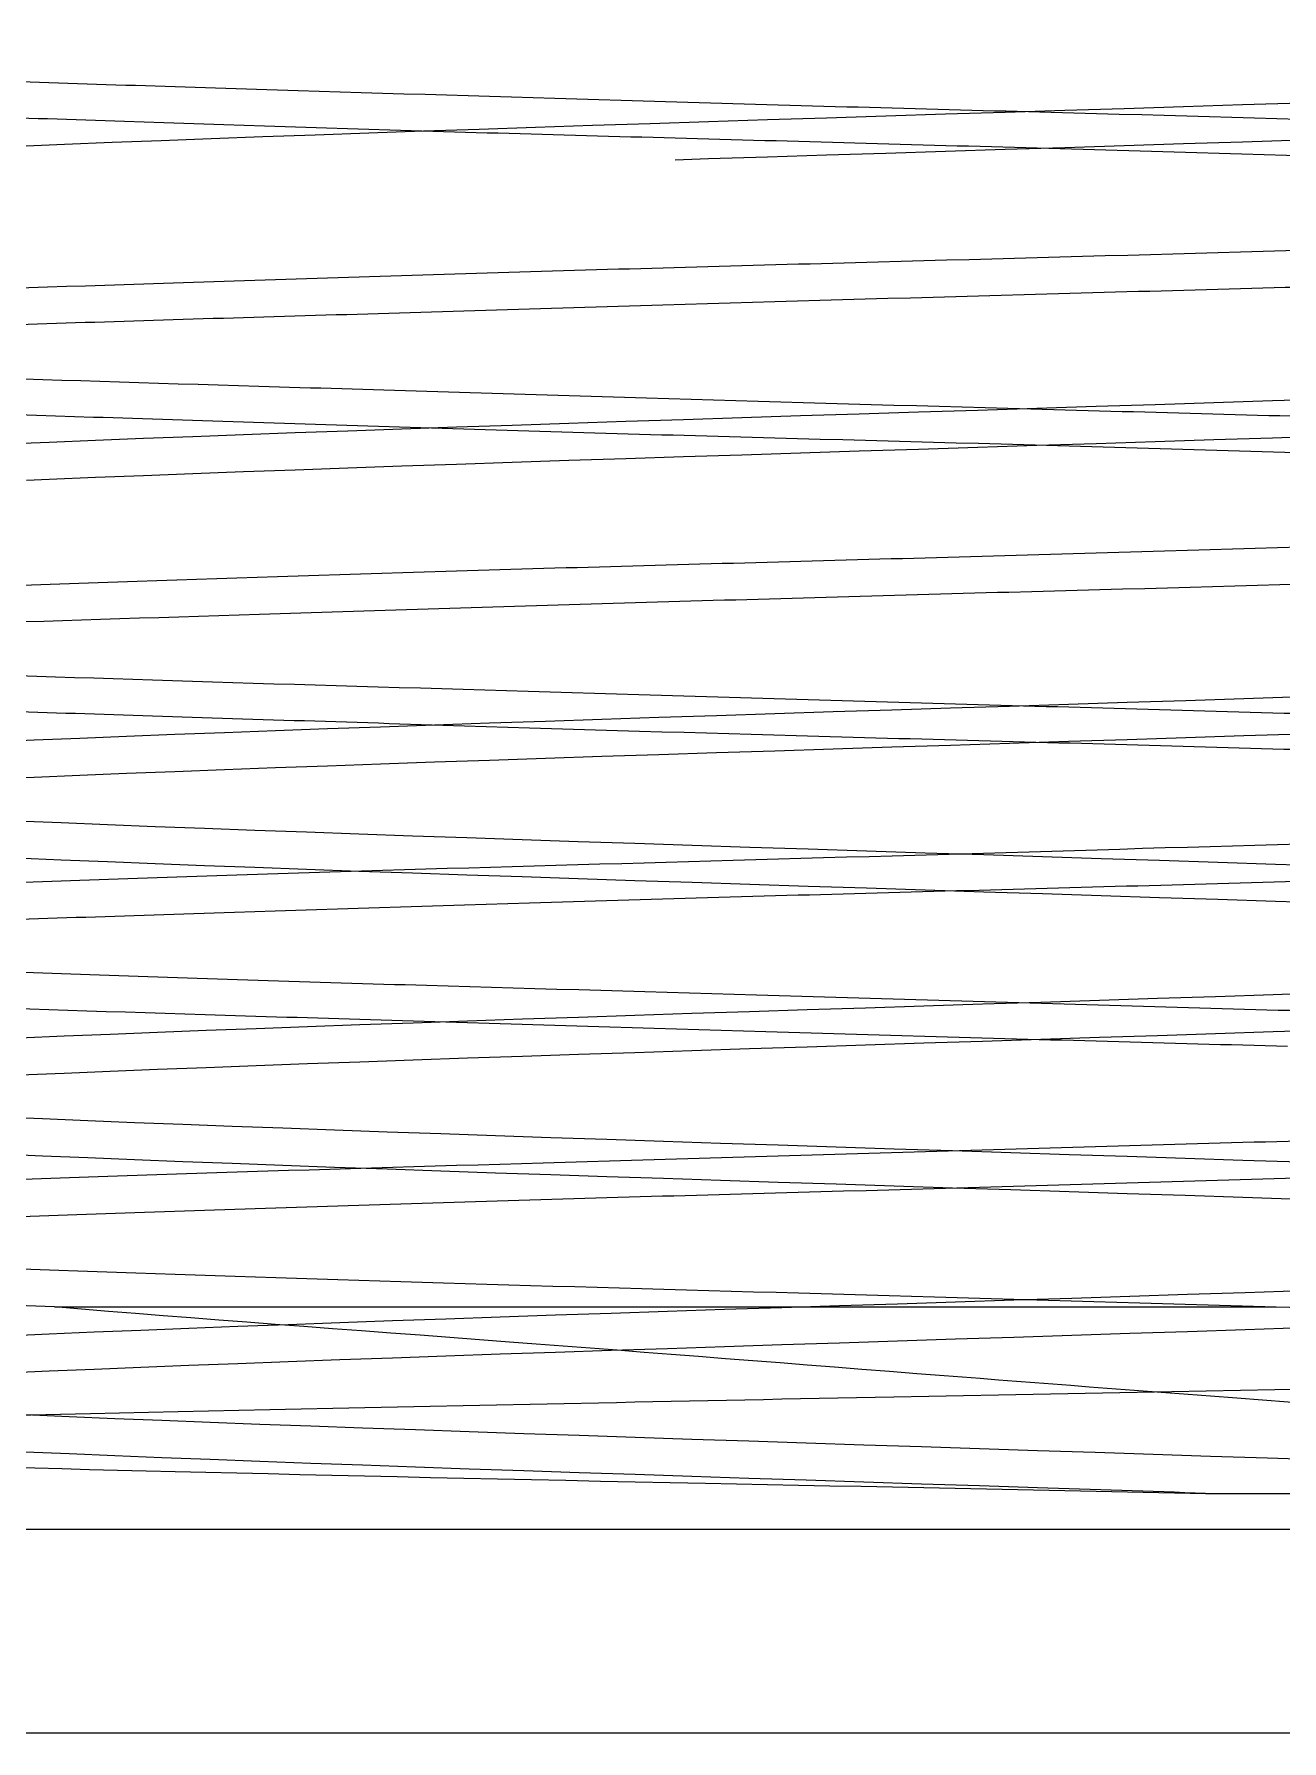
# Model space of a CAD drawing. Header units: millimetres. Extents: x -46397 to 283259, y -8690 to 23983.
# Drawn here: x 273430.51 to 273442.47, y 6804.58 to 6820.93 of the extents above; entities that cross this region are included whole.
import ezdxf

# ---------------------------------------------------------------- set-up
doc = ezdxf.new("R2010")
doc.units = ezdxf.units.MM
doc.linetypes.add('CENTER', pattern=[2, 1.25, -0.25, 0.25, -0.25])
doc.linetypes.add('PHANTOM', pattern=[63.50000000000001, 31.75, -6.35, 6.35, -6.35, 6.35, -6.35])
doc.layers.add('DUONGTAM', color=1, linetype='CENTER', lineweight=0)

# ---------------------------------------------------------------- blocks, each defined once
blk = doc.blocks.new('BO-3')
at = {"color": 251, "linetype": 'PHANTOM', "ltscale": 5, "extrusion": (0, 1, 0)}
for p, q in [((545.9570940407284, 4537.329373276003), (557.6609136771585, 4537.329373276003)), ((568.4733268096461, 4535.196704510508), (541.3618003640149, 4535.196704510508)), ((538.2175635868334, 4533.249089487017), (571.6175635868276, 4533.249089487017))]:
    blk.add_line(p, q, dxfattribs=at)
at = {"color": 251, "linetype": 'PHANTOM', "ltscale": 5}
blk.add_lwpolyline([(-606.0000573569491, 4477.681669438239), (-606.0000573569491, 4527.674642029956, -0.2844896771697005), (-491.0339997755441, 4716.345409370998, -0.2389866582865144), (491.033753531286, 4716.34547604927, -0.2844896771696986), (605.9999426430436, 4527.674642030014), (605.9999426430509, 4477.681669438297)], format="xyb", close=True, dxfattribs=at)
blk.add_lwpolyline([(-600.0000573569491, 4477.681669438239), (-600.0000573569491, 4527.696005619112, -0.2845175878861647), (-488.3209742624063, 4710.993821516439, -0.2389866582865143), (488.3208595484789, 4710.993821516498, -0.284517587886162), (599.9999426430436, 4527.69600561917), (599.9999426430509, 4477.681669438297)], format="xyb", dxfattribs=at)
for points, knots in [([(556.9842061926611, 4535.544134021391), (556.4508933403413, 4535.561680572759), (555.9128016381583, 4535.579227124126), (552.4120812717883, 4535.693086622628), (549.4248986070743, 4535.789399569749), (544.5457099565538, 4535.982025464011), (542.666966264369, 4536.078338411138), (540.7540283998242, 4536.270964305393), (540.725080460601, 4536.367277252513), (542.5356146174599, 4536.559903146775), (544.3702503441309, 4536.656216093896), (549.195998659532, 4536.848841988151), (552.1740679671639, 4536.945154935278), (558.1183445111383, 4537.13778082954), (561.0684379943996, 4537.23409377666), (565.791590453242, 4537.426719670915), (567.5518075364816, 4537.523032618043), (569.1920984845201, 4537.715658512298), (569.0676642172039, 4537.811971459425), (566.9751154226542, 4538.00459735368), (565.0126127409167, 4538.100910300807), (560.0065524497768, 4538.293536195062), (556.9765294931422, 4538.38984914219), (551.0247967730975, 4538.582475036437), (548.1192241318058, 4538.678787983565), (543.5646295486949, 4538.871413877834), (541.9279950616765, 4538.967726824954), (540.56610835623, 4539.160352719202), (540.8446104136237, 4539.256665666337), (543.2158902547671, 4539.449291560584), (545.3022994722123, 4539.545604507719), (550.4776293221512, 4539.738230401967), (553.5525537779613, 4539.834543349101), (559.4972816078225, 4540.027169243349), (562.3509636992821, 4540.123482190476), (566.7248130674707, 4540.316108084731), (568.2330804622907, 4540.412421031859), (569.3114531726169, 4540.605046926114), (568.878572070098, 4540.701359873248), (566.2325508359354, 4540.893985767489), (564.0265253192047, 4540.990298714623), (558.6934547810524, 4541.182924608878), (555.580836287234, 4541.279237556006), (549.6576493377215, 4541.471863450261), (546.8631469054963, 4541.568176397381), (542.6818634597876, 4541.760802291643), (541.3064626075211, 4541.85711523877), (540.5160493557923, 4542.049741133025), (541.1032433137589, 4542.146054080153), (544.0193156856112, 4542.338679974408), (546.3403460102272, 4542.434992921528), (551.8191674246918, 4542.62761881579), (554.9621340645826, 4542.723931762917), (560.8492047555919, 4542.916557657165), (563.5773375755234, 4543.012870604292), (567.5546325928299, 4543.205496498547), (568.7929654231993, 4543.301809445675), (569.2916532026138, 4543.494435339937), (568.5505922167795, 4543.590748287057), (565.3698523225612, 4543.783374181312), (562.9387405202724, 4543.879687128439), (557.3265921660059, 4544.072313022694), (554.1607443729881, 4544.168625969822), (548.324368857051, 4544.361251864077), (545.669678021688, 4544.457564811211), (541.9073649683851, 4544.650190705452), (540.809991407179, 4544.746503652586), (540.6061021062778, 4544.939129546841), (541.5002033944766, 4545.035442493961), (544.9395428508578, 4545.228068388224), (547.4755112121929, 4545.324381335344), (553.2081565094995, 4545.517007229606), (556.3893150972144, 4545.613320176726), (562.1604490608152, 4545.805946070988), (564.7347613623715, 4545.902259018116), (568.2715577721247, 4546.094884912363), (569.2244026107946, 4546.191197859491), (569.1311253467284, 4546.383823753753), (568.0851916970569, 4546.48013670088), (564.3939942070865, 4546.672762595128), (561.7586847281782, 4546.769075542255), (555.9187492998608, 4546.961701436518), (552.7299355390423, 4547.058014383638), (547.0385207515792, 4547.250640277893), (544.5513696954004, 4547.34695322502), (541.2501368302619, 4547.539579119275), (540.4450575440424, 4547.635892066402), (540.8371543134563, 4547.828517960657), (542.0333317992045, 4547.924830907785), (545.9689847467816, 4548.117456802032), (548.6978412349708, 4548.213769749167), (554.6315135297482, 4548.406395643415), (557.820260002336, 4548.502708590542), (563.4175830047461, 4548.695334484804), (565.8109616815345, 4548.791647431932), (568.8670997609152, 4548.984273326179), (569.5215193534968, 4549.080586273314), (568.8296737902856, 4549.273212167562), (567.4852199946763, 4549.369525114689), (563.313160968828, 4549.562151008951), (560.4968176235852, 4549.658463956072), (554.4832767712069, 4549.851089850326), (551.3023681864142, 4549.947402797454), (545.8133683443884, 4550.140028691716), (543.5201841845992, 4550.236341638836), (540.7181297085481, 4550.428967533098), (540.2169119897007, 4550.525280480218), (541.2087052305287, 4550.717906374473), (542.6990913463524, 4550.814219321601), (547.0988762101042, 4551.006845215856), (549.9963935773121, 4551.103158162983), (556.0756520171417, 4551.295784057231), (559.2409229093464, 4551.392097004373), (564.607545533916, 4551.584722898613), (566.7943190875812, 4551.681035845748), (569.3338691392273, 4551.873661740003), (569.6797032157192, 4551.969974687123), (568.3884987918427, 4552.162600581385), (566.7548973177909, 4552.258913528512), (562.1366801083204, 4552.45153942276), (559.1645401659771, 4552.547852369888), (553.0339644888008, 4552.740478264142), (549.8921411790361, 4552.83679121127), (544.6617366534483, 4553.029417105532), (542.5873671044828, 4553.125730052652), (540.3181499913917, 4553.318355946907), (540.1295133110252, 4553.414668894042), (541.718853873841, 4553.607294788289), (543.4925852127199, 4553.703607735417), (548.31934726701, 4553.896233629672), (551.3593344756227, 4553.992546576799), (557.5266117607243, 4554.185172471054), (560.63718677219, 4554.281485418182), (565.7177810351131, 4554.474111312436), (567.673992056516, 4554.570424259564), (569.66566300462, 4554.763050153819), (569.6956632817164, 4554.859363100946), (567.8102015237673, 4555.051988995201), (565.8997889592138, 4555.148301942321), (560.8749427334114, 4555.340927836583), (557.7740920340875, 4555.437240783704), (551.5849092088174, 4555.629866677966), (548.5133546863508, 4555.726179625086), (543.595878998749, 4555.918805519341), (541.7633264642791, 4556.015118466468), (540.0557780356612, 4556.207744360723), (540.1854725837475, 4556.304057307851), (542.3643011772365, 4556.496683202105), (544.407589504437, 4556.592996149233), (549.6195084447681, 4556.785622043488), (552.7740463982627, 4556.881934990615), (558.9701937545615, 4557.07456088487), (561.9950035168731, 4557.170873831998), (566.7363708038465, 4557.363499726252), (568.4400346013426, 4557.45981267338), (569.8575411554193, 4557.652438567635), (569.5674788710312, 4557.748751514762), (567.0987748886691, 4557.94137740901), (564.9267658379395, 4558.037690356145), (559.5393125314731, 4558.230316250399), (556.338439440995, 4558.326629197527), (550.1503774366283, 4558.519255091775), (547.1799693946377, 4558.615568038902), (542.627347799571, 4558.808193933164), (541.057518714224, 4558.904506880284), (539.9352977805247, 4559.097132774546), (540.3860112065449, 4559.193445721674), (543.140366220905, 4559.386071615922), (545.4365995413391, 4559.482384563056), (550.987547319266, 4559.675010457304), (554.2272446642746, 4559.771323404431), (560.39209911332, 4559.963949298686), (563.3005351225438, 4560.060262245814), (567.6521596400416, 4560.252888140069), (569.0835062553524, 4560.349201087196), (569.9058904711856, 4560.541826981451), (569.2946350527054, 4560.638139928578), (566.2595802472497, 4560.830765822826), (563.8439514669008, 4560.927078769968), (558.1420239150466, 4561.119704664208), (554.871154351451, 4561.216017611343), (548.7446650339989, 4561.408643505598), (545.90566548676, 4561.504956452711), (541.7668709189165, 4561.697582346987), (540.4783430313691, 4561.793895294108), (539.959638568107, 4561.986521188363), (540.7309321851353, 4562.082834135483), (542.9665122255392, 4562.212930700993), (543.6546884534473, 4562.246714319368), (544.4295828714385, 4562.280497937743)], [0.01420169776842965, 0.01420169776842965, 0.01420169776842965, 0.01420169776842965, 0.015625, 0.015625, 0.0234375, 0.0234375, 0.03125, 0.03125, 0.0390625, 0.0390625, 0.046875, 0.046875, 0.0546875, 0.0546875, 0.06249999999999999, 0.06249999999999999, 0.0703125, 0.0703125, 0.078125, 0.078125, 0.0859375, 0.0859375, 0.09375, 0.09375, 0.1015625, 0.1015625, 0.109375, 0.109375, 0.1171875, 0.1171875, 0.125, 0.125, 0.1328125, 0.1328125, 0.140625, 0.140625, 0.1484375, 0.1484375, 0.15625, 0.15625, 0.1640625, 0.1640625, 0.171875, 0.171875, 0.1796875, 0.1796875, 0.1875, 0.1875, 0.1953125, 0.1953125, 0.203125, 0.203125, 0.2109375, 0.2109375, 0.21875, 0.21875, 0.2265625, 0.2265625, 0.234375, 0.234375, 0.2421875, 0.2421875, 0.25, 0.25, 0.2578125, 0.2578125, 0.265625, 0.265625, 0.2734375, 0.2734375, 0.28125, 0.28125, 0.2890625, 0.2890625, 0.296875, 0.296875, 0.3046875, 0.3046875, 0.3125, 0.3125, 0.3203125, 0.3203125, 0.328125, 0.328125, 0.3359375, 0.3359375, 0.34375, 0.34375, 0.3515625, 0.3515625, 0.359375, 0.359375, 0.3671875, 0.3671875, 0.375, 0.375, 0.3828125, 0.3828125, 0.390625, 0.390625, 0.3984375, 0.3984375, 0.4062499999999999, 0.4062499999999999, 0.4140624999999999, 0.4140624999999999, 0.4218749999999999, 0.4218749999999999, 0.4296874999999999, 0.4296874999999999, 0.4375000000000001, 0.4375000000000001, 0.4453125000000001, 0.4453125000000001, 0.4531250000000001, 0.4531250000000001, 0.4609375000000001, 0.4609375000000001, 0.4687500000000001, 0.4687500000000001, 0.4765625, 0.4765625, 0.484375, 0.484375, 0.4921875, 0.4921875, 0.5, 0.5, 0.5078125, 0.5078125, 0.515625, 0.515625, 0.5234375, 0.5234375, 0.53125, 0.53125, 0.5390625, 0.5390625, 0.546875, 0.546875, 0.5546875, 0.5546875, 0.5625, 0.5625, 0.5703125, 0.5703125, 0.578125, 0.578125, 0.5859375, 0.5859375, 0.59375, 0.59375, 0.6015625, 0.6015625, 0.609375, 0.609375, 0.6171875, 0.6171875, 0.625, 0.625, 0.6328125, 0.6328125, 0.640625, 0.640625, 0.6484375, 0.6484375, 0.65625, 0.65625, 0.6640625, 0.6640625, 0.671875, 0.671875, 0.6796875, 0.6796875, 0.6875, 0.6875, 0.6953125, 0.6953125, 0.703125, 0.703125, 0.7109375, 0.7109375, 0.71875, 0.71875, 0.7265625, 0.7265625, 0.734375, 0.734375, 0.7371153846154165, 0.7371153846154165, 0.7371153846154165, 0.7371153846154165]), ([(566.3550041261187, 4535.530140692146), (565.5793030514033, 4535.574575815077), (564.640794843901, 4535.619001261988), (561.2537858443684, 4535.75976481679), (558.3345506310579, 4535.856077763918), (552.4120812717883, 4536.048703658173), (549.4248986070743, 4536.1450166053), (544.5457099565538, 4536.337642499555), (542.666966264369, 4536.433955446682), (540.7540283998242, 4536.626581340937), (540.725080460601, 4536.722894288065), (542.5356146174599, 4536.91552018232), (544.3702503441309, 4537.011833129447), (549.195998659532, 4537.204459023702), (552.1740679671639, 4537.300771970822), (558.1183445111383, 4537.493397865084), (561.0684379943996, 4537.589710812204), (565.791590453242, 4537.782336706467), (567.5518075364816, 4537.878649653587), (569.1920984845201, 4538.071275547849), (569.0676642172039, 4538.167588494976), (566.9751154226542, 4538.360214389224), (565.0126127409167, 4538.456527336351), (560.0065524497768, 4538.649153230606), (556.9765294931422, 4538.745466177741), (551.0247967730975, 4538.938092071989), (548.1192241318058, 4539.034405019109), (543.5646295486949, 4539.227030913378), (541.9279950616765, 4539.323343860498), (540.56610835623, 4539.515969754753), (540.8446104136237, 4539.612282701881), (543.2158902547671, 4539.804908596136), (545.3022994722123, 4539.901221543263), (550.4776293221512, 4540.093847437518), (553.5525537779613, 4540.190160384645), (559.4972816078225, 4540.382786278893), (562.3509636992821, 4540.479099226028), (566.7248130674707, 4540.671725120283), (568.2330804622907, 4540.76803806741), (569.3114531726169, 4540.960663961658), (568.878572070098, 4541.056976908792), (566.2325508359354, 4541.24960280304), (564.0265253192047, 4541.345915750167), (558.6934547810524, 4541.53854164443), (555.580836287234, 4541.63485459155), (549.6576493377215, 4541.827480485812), (546.8631469054963, 4541.923793432932), (542.6818634597876, 4542.116419327194), (541.3064626075211, 4542.212732274314), (540.5160493557923, 4542.405358168569), (541.1032433137589, 4542.501671115697), (544.0193156856112, 4542.694297009952), (546.3403460102272, 4542.790609957079), (551.8191674246918, 4542.983235851334), (554.9621340645826, 4543.079548798461), (560.8492047555919, 4543.272174692716), (563.5773375755234, 4543.368487639844), (567.5546325928299, 4543.561113534099), (568.7929654231993, 4543.657426481219), (569.2916532026138, 4543.850052375481), (568.5505922167795, 4543.946365322601), (565.3698523225612, 4544.138991216863), (562.9387405202724, 4544.235304163991), (557.3265921660059, 4544.427930058246), (554.1607443729881, 4544.524243005366), (548.324368857051, 4544.716868899628), (545.669678021688, 4544.813181846755), (541.9073649683851, 4545.005807740996), (540.809991407179, 4545.102120688138), (540.6061021062778, 4545.294746582385), (541.5002033944766, 4545.391059529513), (544.9395428508578, 4545.583685423768), (547.4755112121929, 4545.679998370888), (553.2081565094995, 4545.87262426515), (556.3893150972144, 4545.968937212278), (562.1604490608152, 4546.161563106532), (564.7347613623715, 4546.25787605366), (568.2715577721247, 4546.450501947915), (569.2244026107946, 4546.546814895035), (569.1311253467284, 4546.739440789297), (568.0851916970569, 4546.835753736425), (564.3939942070865, 4547.028379630672), (561.7586847281782, 4547.1246925778), (555.9187492998608, 4547.317318472062), (552.7299355390423, 4547.413631419189), (547.0385207515792, 4547.606257313437), (544.5513696954004, 4547.702570260564), (541.2501368302619, 4547.895196154819), (540.4450575440424, 4547.991509101947), (540.8371543134563, 4548.184134996209), (542.0333317992045, 4548.280447943336), (545.9689847467816, 4548.473073837584), (548.6978412349708, 4548.569386784719), (554.6315135297482, 4548.762012678966), (557.820260002336, 4548.858325626094), (563.4175830047461, 4549.050951520348), (565.8109616815345, 4549.147264467476), (568.8670997609152, 4549.339890361724), (569.5215193534968, 4549.436203308858), (568.8296737902856, 4549.628829203113), (567.4852199946763, 4549.725142150233), (563.313160968828, 4549.917768044495), (560.4968176235852, 4550.014080991623), (554.4832767712069, 4550.206706885878), (551.3023681864142, 4550.303019832998), (545.8133683443884, 4550.49564572726), (543.5201841845992, 4550.59195867438), (540.7181297085481, 4550.784584568642), (540.2169119897007, 4550.880897515763), (541.2087052305287, 4551.073523410018), (542.6990913463524, 4551.169836357152), (547.0988762101042, 4551.3624622514), (549.9963935773121, 4551.458775198535), (556.0756520171417, 4551.651401092782), (559.2409229093464, 4551.747714039917), (564.607545533916, 4551.940339934157), (566.7943190875812, 4552.036652881292), (569.3338691392273, 4552.229278775547), (569.6797032157192, 4552.325591722674), (568.3884987918427, 4552.518217616929), (566.7548973177909, 4552.614530564057), (562.1366801083204, 4552.807156458312), (559.1645401659771, 4552.903469405439), (553.0339644888008, 4553.096095299694), (549.8921411790361, 4553.192408246814), (544.6617366534483, 4553.385034141076), (542.5873671044828, 4553.481347088196), (540.3181499913917, 4553.673972982459), (540.1295133110252, 4553.770285929586), (541.718853873841, 4553.962911823834), (543.4925852127199, 4554.059224770961), (548.31934726701, 4554.251850665216), (551.3593344756227, 4554.348163612343), (557.5266117607243, 4554.540789506598), (560.63718677219, 4554.637102453726), (565.7177810351131, 4554.829728347981), (567.673992056516, 4554.926041295108), (569.66566300462, 4555.118667189363), (569.6956632817164, 4555.21498013649), (567.8102015237673, 4555.407606030745), (565.8997889592138, 4555.503918977873), (560.8749427334114, 4555.696544872128), (557.7740920340875, 4555.792857819248), (551.5849092088174, 4555.98548371351), (548.5133546863508, 4556.081796660637), (543.595878998749, 4556.274422554892), (541.7633264642791, 4556.37073550202), (540.0557780356612, 4556.563361396275), (540.1854725837475, 4556.659674343395), (542.3643011772365, 4556.852300237657), (544.407589504437, 4556.948613184784), (549.6195084447681, 4557.141239079039), (552.7740463982627, 4557.237552026159), (558.9701937545615, 4557.430177920414), (561.9950035168731, 4557.526490867542), (566.7363708038465, 4557.719116761797), (568.4400346013426, 4557.815429708924), (569.8575411554193, 4558.008055603179), (569.5674788710312, 4558.104368550306), (567.0987748886691, 4558.296994444561), (564.9267658379395, 4558.393307391689), (559.5393125314731, 4558.585933285944), (556.338439440995, 4558.682246233071), (550.1503774366283, 4558.874872127326), (547.1799693946377, 4558.971185074446), (542.627347799571, 4559.163810968708), (541.057518714224, 4559.260123915828), (539.9352977805247, 4559.452749810091), (540.3860112065449, 4559.549062757218), (543.140366220905, 4559.741688651466), (545.4365995413391, 4559.8380015986), (550.987547319266, 4560.030627492848), (554.2272446642746, 4560.126940439983), (560.39209911332, 4560.319566334238), (563.3005351225438, 4560.415879281358), (567.6521596400416, 4560.608505175613), (569.0835062553524, 4560.70481812274), (569.9058904711856, 4560.897444016995), (569.2946350527054, 4560.99375696413), (566.2595802472497, 4561.186382858377), (563.8439514669008, 4561.282695805512), (558.1420239150466, 4561.475321699752), (554.871154351451, 4561.571634646887), (548.7446650339989, 4561.764260541142), (545.90566548676, 4561.860573488262), (541.7668709189165, 4562.053199382532), (540.4783430313691, 4562.149512329652), (540.1878685319389, 4562.257382830434), (540.1715875643422, 4562.268940384089), (540.1698940584902, 4562.280497937743)], [0.004206854208497886, 0.004206854208497886, 0.004206854208497886, 0.004206854208497886, 0.0078125, 0.0078125, 0.015625, 0.015625, 0.0234375, 0.0234375, 0.03125, 0.03125, 0.0390625, 0.0390625, 0.046875, 0.046875, 0.0546875, 0.0546875, 0.0625, 0.0625, 0.0703125, 0.0703125, 0.078125, 0.078125, 0.0859375, 0.0859375, 0.09374999999999999, 0.09374999999999999, 0.1015625, 0.1015625, 0.109375, 0.109375, 0.1171875, 0.1171875, 0.125, 0.125, 0.1328125, 0.1328125, 0.140625, 0.140625, 0.1484375, 0.1484375, 0.15625, 0.15625, 0.1640625, 0.1640625, 0.171875, 0.171875, 0.1796875, 0.1796875, 0.1875, 0.1875, 0.1953125, 0.1953125, 0.203125, 0.203125, 0.2109375, 0.2109375, 0.21875, 0.21875, 0.2265625, 0.2265625, 0.234375, 0.234375, 0.2421875, 0.2421875, 0.25, 0.25, 0.2578125, 0.2578125, 0.265625, 0.265625, 0.2734375, 0.2734375, 0.28125, 0.28125, 0.2890625, 0.2890625, 0.296875, 0.296875, 0.3046875, 0.3046875, 0.3125, 0.3125, 0.3203125, 0.3203125, 0.328125, 0.328125, 0.3359375, 0.3359375, 0.34375, 0.34375, 0.3515625, 0.3515625, 0.3593750000000001, 0.3593750000000001, 0.3671874999999999, 0.3671874999999999, 0.375, 0.375, 0.3828125, 0.3828125, 0.390625, 0.390625, 0.3984375, 0.3984375, 0.40625, 0.40625, 0.4140625, 0.4140625, 0.4218750000000001, 0.4218750000000001, 0.4296874999999999, 0.4296874999999999, 0.4375, 0.4375, 0.4453125, 0.4453125, 0.453125, 0.453125, 0.4609375, 0.4609375, 0.46875, 0.46875, 0.4765625, 0.4765625, 0.4843750000000001, 0.4843750000000001, 0.4921874999999999, 0.4921874999999999, 0.5, 0.5, 0.5078125, 0.5078125, 0.515625, 0.515625, 0.5234375, 0.5234375, 0.53125, 0.53125, 0.5390625, 0.5390625, 0.546875, 0.546875, 0.5546875, 0.5546875, 0.5625, 0.5625, 0.5703125, 0.5703125, 0.578125, 0.578125, 0.5859375, 0.5859375, 0.59375, 0.59375, 0.6015625, 0.6015625, 0.609375, 0.609375, 0.6171875, 0.6171875, 0.625, 0.625, 0.6328125, 0.6328125, 0.640625, 0.640625, 0.6484375, 0.6484375, 0.65625, 0.65625, 0.6640625, 0.6640625, 0.671875, 0.671875, 0.6796875, 0.6796875, 0.6875, 0.6875, 0.6953125, 0.6953125, 0.703125, 0.703125, 0.7109375, 0.7109375, 0.71875, 0.71875, 0.7265625, 0.7265625, 0.727500000000027, 0.727500000000027, 0.727500000000027, 0.727500000000027]), ([(543.939725760225, 4549.124854937243), (544.3690518388175, 4549.108723074354), (544.8167275679298, 4549.093012561851), (545.2823233626259, 4549.077451662833), (545.747919157322, 4549.061890763816), (546.2314363923506, 4549.046479686014), (546.7330710408278, 4549.030765251631)], [0.4825452412440111, 0.4825452412440111, 0.4825452412440111, 0.4825452412440111, 0.4836591568848594, 0.4836591568848594, 0.4836591568848594, 0.4847730725257076, 0.4847730725257076, 0.4847730725257076, 0.4847730725257076]), ([(554.713828276319, 4548.446310928699), (554.1307432668982, 4548.462796968928), (553.5518454655539, 4548.478846119735), (552.9770484376932, 4548.494616846878), (552.4022514098324, 4548.510387574021), (551.8315553920111, 4548.52587962856), (551.2650225698599, 4548.541452075555)], [0.2493237008594363, 0.2493237008594363, 0.2493237008594363, 0.2493237008594363, 0.2504318061965894, 0.2504318061965894, 0.2504318061965894, 0.2515399115337424, 0.2515399115337424, 0.2515399115337424, 0.2515399115337424]), ([(553.1945318185608, 4547.31901747936), (552.6122064993833, 4547.303260634206), (552.0336519799312, 4547.287467906983), (551.4666312354093, 4547.271311162502), (550.8996104908874, 4547.255154418021), (550.34164892626, 4547.238459548589), (549.792667538859, 4547.221580443529), (549.243686151458, 4547.204701338469), (548.7036832331796, 4547.187656800645), (548.172903699975, 4547.17068044961)], [0.5237601199553965, 0.5237601199553965, 0.5237601199553965, 0.5237601199553965, 0.5248740355962448, 0.5248740355962448, 0.5248740355962448, 0.525987951237093, 0.525987951237093, 0.525987951237093, 0.5271018668779412, 0.5271018668779412, 0.5271018668779412, 0.5271018668779412]), ([(552.8572209638369, 4545.651550185958), (552.2787299544434, 4545.667261565253), (551.6987348267576, 4545.683128396504), (551.1327719458495, 4545.699276039722), (550.5668090649415, 4545.715423682941), (550.0115122689749, 4545.732095775074), (549.4666958577582, 4545.749002680361)], [0.186161696641712, 0.186161696641712, 0.186161696641712, 0.186161696641712, 0.1872698019788651, 0.1872698019788651, 0.1872698019788651, 0.1883779073160181, 0.1883779073160181, 0.1883779073160181, 0.1883779073160181]), ([(565.9399790731841, 4544.863717320168), (565.085382719757, 4544.829412249088), (564.159118447802, 4544.796664164332), (563.1638468851161, 4544.764913959447), (562.6662111037876, 4544.749038857004), (562.1511700575356, 4544.733363400923), (561.6181174555386, 4544.71750415886), (561.0850648535416, 4544.701644916797), (560.540654781682, 4544.685793469707), (559.9899281406251, 4544.669533964308), (558.8884748585406, 4544.637014953511), (557.7560559095582, 4544.602450102338), (556.591818274901, 4544.568318551796)], [0.5794559019978092, 0.5794559019978092, 0.5794559019978092, 0.5794559019978092, 0.5816837332795057, 0.5816837332795057, 0.5816837332795057, 0.5827976489203539, 0.5827976489203539, 0.5827976489203539, 0.5839115645612022, 0.5839115645612022, 0.5839115645612022, 0.5861393958428988, 0.5861393958428988, 0.5861393958428988, 0.5861393958428988]), ([(553.1081513630925, 4544.469749089931), (552.5327522665611, 4544.453934515815), (551.9600401798962, 4544.438312359776), (551.390100525954, 4544.422475521551), (550.8201608720119, 4544.406638683326), (550.2539216812584, 4544.390599855538), (549.7042711363174, 4544.374154522706)], [0.5883672271245952, 0.5883672271245952, 0.5883672271245952, 0.5883672271245952, 0.5894811427654435, 0.5894811427654435, 0.5894811427654435, 0.5905950584062917, 0.5905950584062917, 0.5905950584062917, 0.5905950584062917]), ([(546.5618101730361, 4544.27272607719), (546.0640505045885, 4544.255758003452), (545.5785983944952, 4544.238876826163), (545.1181390921993, 4544.222514507568), (544.6576797899033, 4544.206152188974), (544.2191125614336, 4544.190203526738), (543.8021013656689, 4544.17443521434), (543.3850901699043, 4544.158666901942), (542.9896346620517, 4544.143078923287), (542.6161739911186, 4544.12724029367)], [0.5928228896879882, 0.5928228896879882, 0.5928228896879882, 0.5928228896879882, 0.5939368053288365, 0.5939368053288365, 0.5939368053288365, 0.5950507209696847, 0.5950507209696847, 0.5950507209696847, 0.596164636610533, 0.596164636610533, 0.596164636610533, 0.596164636610533]), ([(553.3489768501895, 4544.128863752831), (553.9297976433882, 4544.145287444288), (554.5186877304805, 4544.16150565122), (555.1004909569165, 4544.17733736405), (556.2640974097594, 4544.20900078971), (557.4138402288954, 4544.239397162728), (558.5495459728991, 4544.272631252043)], [0.1518104311899676, 0.1518104311899676, 0.1518104311899676, 0.1518104311899676, 0.1529185365271207, 0.1529185365271207, 0.1529185365271207, 0.1551347472014268, 0.1551347472014268, 0.1551347472014268, 0.1551347472014268]), ([(551.7705612092977, 4543.190623782972), (552.3453821540461, 4543.173532628865), (552.9248496976797, 4543.156221148562), (553.5029808109102, 4543.139159823175), (554.0811119241407, 4543.122098497788), (554.6597822098411, 4543.105230922043), (555.2389912000217, 4543.088639517748)], [0.6173290337866498, 0.6173290337866498, 0.6173290337866498, 0.6173290337866498, 0.6184429494274981, 0.6184429494274981, 0.6184429494274981, 0.6195568650683464, 0.6195568650683464, 0.6195568650683464, 0.6195568650683464]), ([(560.1667723748251, 4542.597148379627), (559.6159214361105, 4542.614380132934), (559.0492783403606, 4542.63173747031), (558.481995529175, 4542.648600161458), (557.9147127179895, 4542.665462852605), (557.3435517025064, 4542.681935956385), (556.7685766731156, 4542.698094548254), (556.1936016437248, 4542.714253140122), (555.6148126524058, 4542.730097209405), (555.0321443416178, 4542.745917887474)], [0.1174591657382232, 0.1174591657382232, 0.1174591657382232, 0.1174591657382232, 0.1185672710753763, 0.1185672710753763, 0.1185672710753763, 0.1196753764125293, 0.1196753764125293, 0.1196753764125293, 0.1207834817496824, 0.1207834817496824, 0.1207834817496824, 0.1207834817496824]), ([(564.0747534620459, 4541.952134726434), (563.5946242930368, 4541.935111704701), (563.1001304178208, 4541.918504140838), (562.5917243000004, 4541.902247465481), (561.5749120643886, 4541.869734114767), (560.5004087975249, 4541.838764444143), (559.3735292011988, 4541.806559959285), (558.2466496048728, 4541.774355474427), (557.1042991565191, 4541.740565935612), (555.9469816331402, 4541.706311945414)], [0.6451769248078562, 0.6451769248078562, 0.6451769248078562, 0.6451769248078562, 0.6462908404487044, 0.6462908404487044, 0.6462908404487044, 0.6485186717304009, 0.6485186717304009, 0.6485186717304009, 0.6507465030120975, 0.6507465030120975, 0.6507465030120975, 0.6507465030120975]), ([(546.2054230831563, 4540.515492759881), (546.6903988788254, 4540.498541975798), (547.192126157257, 4540.481846384635), (547.710813105572, 4540.465392219583), (548.229500053887, 4540.448938054531), (548.7686130011571, 4540.432627334118), (549.315733341733, 4540.416602983529)], [0.6774804783924556, 0.6774804783924556, 0.6774804783924556, 0.6774804783924556, 0.6785943940333038, 0.6785943940333038, 0.6785943940333038, 0.6797083096741521, 0.6797083096741521, 0.6797083096741521, 0.6797083096741521]), ([(552.6831929406035, 4540.320283526384), (553.2584644132585, 4540.303536081239), (553.8440515044495, 4540.286150005875), (554.4287941654329, 4540.26881950656), (555.0135368264164, 4540.251489007245), (555.5945761811454, 4540.234303657733), (556.1720248910133, 4540.217421462225)], [0.6819361409558485, 0.6819361409558485, 0.6819361409558485, 0.6819361409558485, 0.6830500565966968, 0.6830500565966968, 0.6830500565966968, 0.6841639722375451, 0.6841639722375451, 0.6841639722375451, 0.6841639722375451]), ([(557.769263779308, 4539.823726652296), (557.1996338396566, 4539.839806228589), (556.6250337932725, 4539.855583826004), (556.0454238940147, 4539.871422520115), (555.4658139947569, 4539.887261214226), (554.8777418761165, 4539.903257407528), (554.2934114803793, 4539.919646011902)], [0.05540526685765248, 0.05540526685765248, 0.05540526685765248, 0.05540526685765248, 0.05651337219480552, 0.05651337219480552, 0.05651337219480552, 0.05762147753195856, 0.05762147753195856, 0.05762147753195856, 0.05762147753195856]), ([(561.5057502028067, 4539.0239874078), (560.4464250094607, 4538.990875973741), (559.3463242077269, 4538.959640911435), (558.2052449247567, 4538.927623949745), (557.6347052832716, 4538.9116154689), (557.0515819744323, 4538.895271874604), (556.4719608305895, 4538.878493963322)], [0.7108979476179031, 0.7108979476179031, 0.7108979476179031, 0.7108979476179031, 0.7131257788995996, 0.7131257788995996, 0.7131257788995996, 0.7142396945404478, 0.7142396945404478, 0.7142396945404478, 0.7142396945404478]), ([(553.0820713828725, 4538.428486958572), (554.2387488444219, 4538.460325530959), (555.3966749649262, 4538.492517125804), (556.5557948149508, 4538.527037757605), (557.1353547399631, 4538.544298073506), (557.7179916863097, 4538.56192387921), (558.2875409772969, 4538.579159574194)], [0.02437831741736723, 0.02437831741736723, 0.02437831741736723, 0.02437831741736723, 0.02659452809167331, 0.02659452809167331, 0.02659452809167331, 0.02770263342882636, 0.02770263342882636, 0.02770263342882636, 0.02770263342882636]), ([(544.6089319042221, 4537.732558305648), (545.4902345934825, 4537.699503123669), (546.4702426361619, 4537.663657182569), (547.4952831561677, 4537.629458951214), (548.5203236761445, 4537.59526071986), (549.5978883751959, 4537.562412986565), (550.7298376113176, 4537.530001513409), (551.8617868474685, 4537.497590040253), (553.0104231571604, 4537.466568377178), (554.1683029649721, 4537.433049906405), (555.3261827728129, 4537.399531435633), (556.504264259187, 4537.363821462557), (557.6609136771585, 4537.329373275996)], [0.7398597542799574, 0.7398597542799574, 0.7398597542799574, 0.7398597542799574, 0.7420875855616538, 0.7420875855616538, 0.7420875855616538, 0.7443154168433502, 0.7443154168433502, 0.7443154168433502, 0.7465432481250467, 0.7465432481250467, 0.7465432481250467, 0.7487710794067431, 0.7487710794067431, 0.7487710794067431, 0.7487710794067431]), ([(557.6609136771585, 4537.329373276003), (559.028927820531, 4537.303601538628), (560.3580210026412, 4537.279150095161), (562.8866517756833, 4537.230141429874), (564.0676400253433, 4537.204444974912), (566.6672517622355, 4537.138270419124), (567.9241537814378, 4537.101186677832), (569.7676043855026, 4537.025657860348), (570.2094684297044, 4536.985394667103), (570.3950819915044, 4536.915315115246), (570.1490752270038, 4536.88368247735), (569.2563058757514, 4536.82953350525), (568.8521487238759, 4536.80980910634), (567.3959758120182, 4536.752531597424), (566.1044048247859, 4536.717912609452), (562.9929844059516, 4536.644392288817), (561.1886057886295, 4536.603465811411), (557.561072785029, 4536.532792217582), (555.7764933611325, 4536.501573140693), (553.0409769738326, 4536.447311145774), (552.092090859107, 4536.427989587395), (549.4132708139659, 4536.373691981371), (547.759682954289, 4536.341445915754), (544.7544257594272, 4536.268487379715), (543.4485629687842, 4536.228224794137), (542.0023412435548, 4536.173742466006), (541.6122176513309, 4536.156719974944), (540.6165227383608, 4536.09988828118), (540.39107910241, 4536.05912941616), (540.5840629139566, 4535.990352476492), (540.9882158812834, 4535.956424702363), (542.2439839693834, 4535.896090091166), (542.7167572642211, 4535.876999750955), (544.309439896926, 4535.822780466118), (545.6157975876995, 4535.790296891861), (548.6612806528283, 4535.716852594753), (550.3905141850701, 4535.677704839367), (553.7750046690344, 4535.609556009094), (555.3941958672658, 4535.578385423029), (556.9842061926611, 4535.544134021391)], [-5.991371409051268, -5.991371409051268, -5.991371409051268, -5.991371409051268, -5.756166265369289, -5.756166265369289, -5.515869508332662, -5.515869508332662, -5.167354295025026, -5.167354295025026, -4.794197810695945, -4.794197810695945, -4.422974596850856, -4.422974596850856, -4.224999867509494, -4.224999867509494, -3.835017350799232, -3.835017350799232, -3.438430598974849, -3.438430598974849, -3.085621105148252, -3.085621105148252, -2.895457568241778, -2.895457568241778, -2.534856302968772, -2.534856302968772, -2.15151326536892, -2.15151326536892, -1.96976916161726, -1.96976916161726, -1.564135986290515, -1.564135986290515, -1.177054789247284, -1.177054789247284, -1.000421091336177, -1.000421091336177, -0.6602304835031685, -0.6602304835031685, -0.308797761784857, -0.308797761784857, 0, 0, 0, 0]), ([(566.3550041261187, 4535.530140692146), (565.820700523851, 4535.618653038069), (565.1784971230663, 4535.702042200119), (563.7512048937206, 4535.867167706801), (562.967792442767, 4535.952759168755), (560.6472701841267, 4536.186719014073), (559.002910396317, 4536.323934825825), (556.337200525013, 4536.527187327887), (555.4017849749653, 4536.597514870784), (553.0788298061525, 4536.779549461269), (551.6835239958891, 4536.889752072235), (548.7791971566039, 4537.109993325288), (547.3201756834169, 4537.2152028413), (545.9570940407284, 4537.329373276003)], [-1.494979273934224, -1.494979273934224, -1.494979273934224, -1.494979273934224, -1.287460755699672, -1.287460755699672, -1.092572756794719, -1.092572756794719, -0.7486242334473644, -0.7486242334473644, -0.5714243673268551, -0.5714243673268551, -0.3021015529991645, -0.3021015529991645, -1.000000040495251e-06, -1.000000040495251e-06, -1.000000040495251e-06, -1.000000040495251e-06]), ([(556.9842061926611, 4535.544134021391), (557.9586996780708, 4535.541316438972), (558.9171935175837, 4535.538469874842), (560.6884239643696, 4535.536958623332), (561.506806406047, 4535.537932265262), (563.0620600190596, 4535.53966637234), (563.7904587619123, 4535.539310558717), (565.1678671389527, 4535.534520835277), (565.8026791244047, 4535.531419641851), (566.3550041261187, 4535.530140692146)], [-0.7261822547794128, -0.7261822547794128, -0.7261822547794128, -0.7261822547794128, -0.5371510103178062, -0.5371510103178062, -0.3630117068340124, -0.3630117068340124, -0.1860264340581003, -0.1860264340581003, 0, 0, 0, 0])]:
    blk.add_open_spline(points, degree=3, knots=knots, dxfattribs=at)
for points in [[(546.7330710408278, 4549.030765251631), (547.2347056893341, 4549.015050817256), (547.757600724115, 4548.998856117945), (548.2912744940259, 4548.982166775062)], [(548.2912744940259, 4548.982166775062), (549.3586220338475, 4548.948788089288), (550.4608405898325, 4548.914548329343), (551.5972085274698, 4548.881354479145)], [(551.5972085274698, 4548.881354479145), (552.165392496303, 4548.864757554049), (552.7443203326256, 4548.848315750958), (553.3274861262471, 4548.832154540116)], [(546.4419171220507, 4548.689122156164), (545.9469878813543, 4548.705995428365), (545.463965256873, 4548.722842427243), (545.001129538985, 4548.73932951644)], [(549.5811009187892, 4548.588893070268), (548.4778228959476, 4548.621124775225), (547.4317756035016, 4548.655375611746), (546.4419171220507, 4548.689122156164)], [(553.3274861262471, 4548.832154540116), (553.9106519198685, 4548.815993329266), (554.4919628692733, 4548.800275806487), (555.0714710103348, 4548.784708495838)], [(555.0714710103348, 4548.784708495838), (556.2304872924578, 4548.753573874532), (557.3823519737343, 4548.722929729538), (558.5266798802186, 4548.689273211847)], [(551.2650225698599, 4548.541452075555), (550.6984897477087, 4548.557024522543), (550.1327399302099, 4548.572777217782), (549.5811009187892, 4548.588893070268)], [(556.4656057729153, 4548.395889542091), (555.8861065855017, 4548.412841483336), (555.2969132857397, 4548.429824888477), (554.713828276319, 4548.446310928699)], [(559.8664588639222, 4548.295873536892), (558.7581953664194, 4548.327862625007), (557.6246041477716, 4548.361985659609), (556.4656057729153, 4548.395889542091)], [(556.6714181858697, 4547.414329645642), (555.5181084466167, 4547.381582418817), (554.3591824569739, 4547.350531169668), (553.1945318185608, 4547.31901747936)], [(560.0810237238475, 4547.515548223968), (558.9819596550369, 4547.4818374965), (557.8247279250645, 4547.447076872475), (556.6714181858697, 4547.414329645642)], [(546.6239386402885, 4547.120491301339), (545.6274822724517, 4547.087781121536), (544.7044365001202, 4547.056867851283), (543.8557954048156, 4547.025423590308)], [(548.172903699975, 4547.17068044961), (547.6421241667413, 4547.153704098582), (547.1221668241778, 4547.136846391233), (546.6239386402885, 4547.120491301339)], [(555.2454535170691, 4547.02732321787), (555.8283348956611, 4547.043519186966), (556.416559695761, 4547.059548592446), (556.994171863771, 4547.075247307421)], [(556.994171863771, 4547.075247307421), (557.571784031752, 4547.090946022396), (558.1419425661152, 4547.106405211915), (558.7047718101239, 4547.122091310503)], [(550.0875923377171, 4546.876438066563), (550.6445445696299, 4546.893071348128), (551.2152543730335, 4546.91030917504), (551.785656500113, 4546.927350658505)], [(551.785656500113, 4546.927350658505), (552.92646075433, 4546.961433625427), (554.0796907598269, 4546.994931279671), (555.2454535170691, 4547.02732321787)], [(545.4356841030531, 4546.733393742154), (545.908430734009, 4546.74971823076), (546.4015871159208, 4546.765754950331), (546.9054565182014, 4546.781454033047)], [(546.9054565182014, 4546.781454033047), (547.4093259204528, 4546.797153115771), (547.9264985128539, 4546.812606313364), (548.4568276771461, 4546.828260355771)], [(548.4568276771461, 4546.828260355771), (548.98715684138, 4546.84391439817), (549.5306401058333, 4546.859804784999), (550.0875923377171, 4546.876438066563)], [(545.1335764405085, 4546.238281364702), (546.0666212630749, 4546.205576350698), (547.0597545201308, 4546.174923254239), (548.110718472657, 4546.143434322086)], [(548.110718472657, 4546.143434322086), (548.6362004489056, 4546.127689856006), (549.1762667272706, 4546.111629553201), (549.7314174380735, 4546.094839059315)], [(549.7314174380735, 4546.094839059315), (550.2865681488765, 4546.078048565421), (550.8501181307365, 4546.060895720078), (551.4166430752666, 4546.043889264449)], [(546.3313769045635, 4545.850542320051), (545.3447739475814, 4545.883549627983), (544.437506420305, 4545.91459129252), (543.6090593129338, 4545.945929125421)], [(551.4166430752666, 4546.043889264449), (552.5496929642977, 4546.009876353175), (553.7011154123466, 4545.976452002407), (554.8713813532959, 4545.943963377114)], [(554.8713813532959, 4545.943963377114), (555.4565143237996, 4545.927719064461), (556.04312274931, 4545.911748943359), (556.6206892533519, 4545.896051711727)], [(547.8638725799392, 4545.800012395495), (547.3402026567783, 4545.817023602944), (546.8246783830691, 4545.834038666089), (546.3313769045635, 4545.850542320051)], [(549.4666958577582, 4545.749002680361), (548.9218794465996, 4545.765909585654), (548.387542503071, 4545.783001188054), (547.8638725799392, 4545.800012395495)], [(556.6206892533519, 4545.896051711727), (557.1982557574229, 4545.880354480094), (557.7699034460238, 4545.864842347877), (558.3356713582762, 4545.849045603605)], [(556.3302524322644, 4545.555810677422), (555.1719012188842, 4545.588898530714), (554.0142029826238, 4545.620127427374), (552.8572209638369, 4545.651550185958)], [(558.0650259433314, 4545.505096144105), (557.4923268932907, 4545.522201767428), (556.9094280389545, 4545.539266750773), (556.3302524322644, 4545.555810677422)], [(554.8424275377183, 4544.517969832679), (554.2616368738236, 4544.501569729586), (553.6835504595947, 4544.485563664046), (553.1081513630925, 4544.469749089931)], [(556.591818274901, 4544.568318551796), (556.0096994575579, 4544.55125277652), (555.423218201613, 4544.534369935765), (554.8424275377183, 4544.517969832679)], [(549.7042711363174, 4544.374154522706), (548.6049700464355, 4544.341263857033), (547.557329509873, 4544.306662224673), (546.5618101730361, 4544.27272607719)], [(551.6279701305903, 4544.078921961114), (552.1945443603618, 4544.095792533099), (552.7681560569908, 4544.112440061381), (553.3489768501895, 4544.128863752831)], [(545.3244330770976, 4543.881902924495), (546.2542975667166, 4543.913630528394), (547.2511100532138, 4543.943988727315), (548.3160378665489, 4543.9770284156)], [(548.3160378665489, 4543.9770284156), (548.848501773231, 4543.993548259739), (549.3970085117035, 4544.010756394691), (549.9494340577803, 4544.02785736103)], [(549.9494340577803, 4544.02785736103), (550.5018596038572, 4544.044958327377), (551.0613959008479, 4544.06205138913), (551.6279701305903, 4544.078921961114)], [(545.431464945781, 4543.384898988817), (546.3665311126388, 4543.351532504454), (547.3926657613774, 4543.319079469078), (548.4543092680979, 4543.287619943632)], [(548.4543092680979, 4543.287619943632), (549.5159527748183, 4543.256160418194), (550.6209193197719, 4543.224806091177), (551.7705612092977, 4543.190623782972)], [(546.7098239207407, 4542.994359059758), (546.2125457033981, 4543.010421423602), (545.7317260416457, 4543.026168068234), (545.267578602623, 4543.041922385371)], [(548.2514089617762, 4542.945112287238), (547.7208377898787, 4542.961918831974), (547.2071021380834, 4542.978296695906), (546.7098239207407, 4542.994359059758)], [(555.2389912000217, 4543.088639517748), (555.8182001902314, 4543.072048113452), (556.3979478365509, 4543.055733854755), (556.9782468233316, 4543.03956658889)], [(556.9782468233316, 4543.03956658889), (557.5585458101414, 4543.023399323025), (558.1358361781167, 4543.007476277937), (558.7001060856855, 4542.991720954324)], [(549.8835252991121, 4542.89385455105), (549.3309043795161, 4542.911024729601), (548.7819801336445, 4542.928305742502), (548.2514089617762, 4542.945112287238)], [(553.2804560475051, 4542.793605716255), (552.1210336755612, 4542.825590172), (550.9887671383331, 4542.85951419394), (549.8835252991121, 4542.89385455105)], [(555.0321443416178, 4542.745917887474), (554.4494760308298, 4542.761738565536), (553.8601672334771, 4542.777613488379), (553.2804560475051, 4542.793605716255)], [(555.9469816331402, 4541.706311945414), (554.7896641097614, 4541.672057955209), (553.605812234513, 4541.637720285074), (552.4596929046384, 4541.605345577333)], [(549.1032038827543, 4541.509830436396), (548.557594169426, 4541.493637026088), (548.025139557576, 4541.477007450379), (547.5113149197423, 4541.460064470801)], [(552.4596929046384, 4541.605345577333), (551.3135735747637, 4541.572970869584), (550.1944233094691, 4541.542217257022), (549.1032038827543, 4541.509830436396)], [(546.0198250178073, 4541.408849735471), (545.539287892112, 4541.391750328821), (545.0753393942723, 4541.374724811558), (544.6284874911071, 4541.357875271267)], [(547.5113149197423, 4541.460064470801), (546.9974902819085, 4541.443121491229), (546.5003621435026, 4541.425949142114), (546.0198250178073, 4541.408849735471)], [(554.381009228935, 4541.311023715705), (554.959710606985, 4541.326763033943), (555.5389364819857, 4541.342436793468), (556.1186779685668, 4541.358579835611)], [(556.1186779685668, 4541.358579835611), (556.6984194551478, 4541.374722877761), (557.2822244397248, 4541.391617361351), (557.8566520638997, 4541.408766912911)], [(547.6803999376134, 4541.111267368276), (548.718821502378, 4541.145301527682), (549.8013369416876, 4541.180002606427), (550.9277589283884, 4541.213587712689)], [(550.9277589283884, 4541.213587712689), (551.4909699217242, 4541.230380265817), (552.0688707712688, 4541.247044431013), (552.6465008483501, 4541.263262018514)], [(552.6465008483501, 4541.263262018514), (553.2241309254605, 4541.279479606023), (553.8023078508559, 4541.295284397474), (554.381009228935, 4541.311023715705)], [(544.7661650307127, 4541.014010059069), (545.2122218539589, 4541.029777661181), (545.6783345236909, 4541.045437900098), (546.164844310988, 4541.061497613238)], [(546.164844310988, 4541.061497613238), (546.6513540982851, 4541.077557326371), (547.1611891552457, 4541.094250288577), (547.6803999376134, 4541.111267368276)], [(544.8011447104509, 4540.566912593898), (545.2522217043152, 4540.549649425444), (545.7204472874873, 4540.532443543958), (546.2054230831563, 4540.515492759881)], [(549.315733341733, 4540.416602983529), (550.4099740228849, 4540.384554282344), (551.5326499952935, 4540.35377841668), (552.6831929406035, 4540.320283526384)], [(547.5926043595537, 4540.121702330795), (546.557277193031, 4540.153863788244), (545.5722403540567, 4540.185146104206), (544.6829616717296, 4540.218048449507)], [(556.1720248910133, 4540.217421462225), (556.7494736008812, 4540.200539266709), (557.323331135849, 4540.183960064951), (557.8935716967098, 4540.167628692059)], [(549.1893023264129, 4540.072530361747), (548.6424232034769, 4540.089295609814), (548.1102679428295, 4540.105621602077), (547.5926043595537, 4540.121702330795)], [(550.8559548355406, 4540.021520837243), (550.2943768555124, 4540.038664937649), (549.7361814493779, 4540.055765113673), (549.1893023264129, 4540.072530361747)], [(554.2934114803793, 4539.919646011902), (553.1247506888758, 4539.952423220657), (551.9791107956262, 4539.987232636424), (550.8559548355406, 4540.021520837243)], [(551.2724889420788, 4538.725380179723), (550.1381126834021, 4538.692433759799), (549.0473448728153, 4538.66138506382), (548.0001116814092, 4538.629245068751)], [(552.9985886207724, 4538.775883799182), (552.4204081938951, 4538.758829577233), (551.8396770714317, 4538.741853389689), (551.2724889420788, 4538.725380179723)], [(554.7341989130364, 4538.827346286042), (554.1553062541061, 4538.810151777292), (553.5767690476496, 4538.792938021124), (552.9985886207724, 4538.775883799182)], [(556.4719608305895, 4538.878493963322), (555.8923396867467, 4538.861716052048), (555.3130915720249, 4538.844540794798), (554.7341989130364, 4538.827346286042)], [(546.4674845014233, 4538.579592269143), (545.9739991468086, 4538.562593422368), (545.5010193864582, 4538.545320652938), (545.0480683848727, 4538.528115607882)], [(548.0001116814092, 4538.629245068751), (547.4764950857207, 4538.613175071212), (546.9609698560671, 4538.596591115918), (546.4674845014233, 4538.579592269143)], [(551.3544074202364, 4538.380238813912), (551.922523046931, 4538.396464149275), (552.5037326521124, 4538.412567672374), (553.0820713828725, 4538.428486958572)], [(543.8109613062406, 4538.12989134384), (544.6399631944078, 4538.161718719846), (545.5492832931632, 4538.193330288286), (546.5396983422688, 4538.227737809964)], [(546.5396983422688, 4538.227737809964), (547.0349058668362, 4538.244941570807), (547.5516335188877, 4538.262568229995), (548.0762758619094, 4538.279848298571)], [(548.0762758619094, 4538.279848298571), (548.6009182049311, 4538.29712836714), (549.1364894478465, 4538.314169386573), (549.6828329218552, 4538.330890672525)], [(549.6828329218552, 4538.330890672525), (550.229176395922, 4538.347611958478), (550.7862917935417, 4538.364013478556), (551.3544074202364, 4538.380238813912)], [(545.9570940407284, 4537.329373275996), (544.9883248304832, 4537.362902983205), (544.1107321056479, 4537.398108879705), (543.3208262987318, 4537.43233628543)]]:
    blk.add_open_spline(points, degree=3, dxfattribs=at)

msp = doc.modelspace()

# ---------------------------------------------------------------- hatches: boundary and pattern name
h = msp.add_hatch()
h.set_pattern_fill('AR-HBONE', color=1, scale=0.3)
h.set_pattern_definition([(45, (5396.137419926235, -4000), (0, 43.10522938113193), [91.44, -30.48]), (135, (5417.690019926235, -3978.4474), (4.263256414560601e-15, 43.10522938113193), [91.44, -30.48])])
edge = h.paths.add_edge_path()
edge.add_line((273540.7513327089, 5199.261109619072), (273540.7513327089, 6798.912442432027))
edge.add_arc((273280.8893544574, 6800.563402657493), 259.8672226550366, 359.6359922254444, 423.1169667415435)
edge.add_arc((272884.7513326946, 6019.099605870455), 1136.00134355679, 63.1183280641451, 116.8816184490646)
edge.add_arc((272488.6141857593, 6800.562869097663), 259.8680940998796, 116.8829182880217, 180.3638907443265)
edge.add_line((272228.7513327089, 6798.912434122027), (272228.7513327089, 5199.261117929082))
edge.add_arc((272488.6131913426, 5197.610076502826), 259.8671035556069, 179.6359741550151, 243.1169466113345)
edge.add_arc((272884.7513327276, 5979.073958099016), 1136.001354187139, 243.1183200120746, 296.8816103969757)
edge.add_arc((273280.8883687865, 5197.610750510788), 259.8682044877388, 296.88289934597, 360.3638738621672)
edge = h.paths.add_edge_path(flags=16)
edge.add_line((272278.7513327089, 5199.093803433891), (272278.7513327089, 6799.079748617209))
edge.add_arc((272488.6131913428, 6800.563475548173), 209.8671035557809, 116.88305338869239, 180.4050753922423, ccw=False)
edge.add_arc((272884.7513327109, 6019.100949133954), 1086.000145450308, 63.11835869769362, 116.88164908259421, ccw=False)
edge.add_arc((273280.8893544576, 6800.563402657606), 209.8672226548663, -0.40505526201701514, 63.11696674156889, ccw=False)
edge.add_line((273490.7513327089, 6799.079748617267), (273490.7513327089, 5199.093803433832))
edge.add_arc((273280.8893544574, 5197.610149393497), 209.8672226549791, -63.11696674152728, 0.4050552620158214, ccw=False)
edge.add_arc((272884.7513327109, 5979.072602916909), 1086.000145450101, 243.11835091740022, 296.8816413023147, ccw=False)
edge.add_arc((272488.6131913428, 5197.610076502926), 209.8671035557798, 179.5949246077577, 243.11694661130758, ccw=False)

# ---------------------------------------------------------------- linework, layer by layer
at = {"layer": 'DUONGTAM', "color": 5, "lineweight": 0, "ltscale": 100, "elevation": -1.499105149169903}
msp.add_lwpolyline([(272228.7513327089, 6749.086776025608), (272228.7513327089, 5249.086776025608), (272228.7513327089, 5199.261117929082, 0.2842960782398918), (272371.1088443474, 4965.826470638191, 0.2389866582865138), (273398.3925904259, 4965.825846773267, 0.2842960879540954), (273540.7513327089, 5199.261109619072), (273540.7513327089, 5249.08677602555), (273540.7513327089, 6749.08677602555), (273540.7513327089, 6798.912442432027, 0.2842960879540954), (273398.3936738714, 7032.347156034441, 0.2389866582865138), (272371.1099374056, 7032.347635529659, 0.2842960782398824), (272228.7513327089, 6798.912434122027)], format="xyb", close=True, dxfattribs=at)
msp.add_lwpolyline([(272278.7513327089, 6749.086776025608), (272278.7513327089, 5249.086776025608), (272278.7513327089, 5199.093803433891, 0.2844896771697005), (272393.7173902902, 5010.423036092849, 0.2389866582865144), (273375.7851435971, 5010.422969414576, 0.2844896771696986), (273490.7513327089, 5199.093803433832), (273490.7513327089, 5249.08677602555), (273490.7513327089, 6749.08677602555), (273490.7513327089, 6799.079748617267, 0.2844896771696986), (273375.7851435971, 6987.750582636523, 0.2389866582865144), (272393.7173902902, 6987.750515958251, 0.2844896771697005), (272278.7513327089, 6799.079748617209), (272278.7513327089, 6749.086776025491)], format="xyb", dxfattribs=at)

# ---------------------------------------------------------------- block references
msp.add_blockref('BO-3', (272884.7513307715, 2271.40510708469, -1.499105149169903))

doc.saveas('drawing.dxf')
